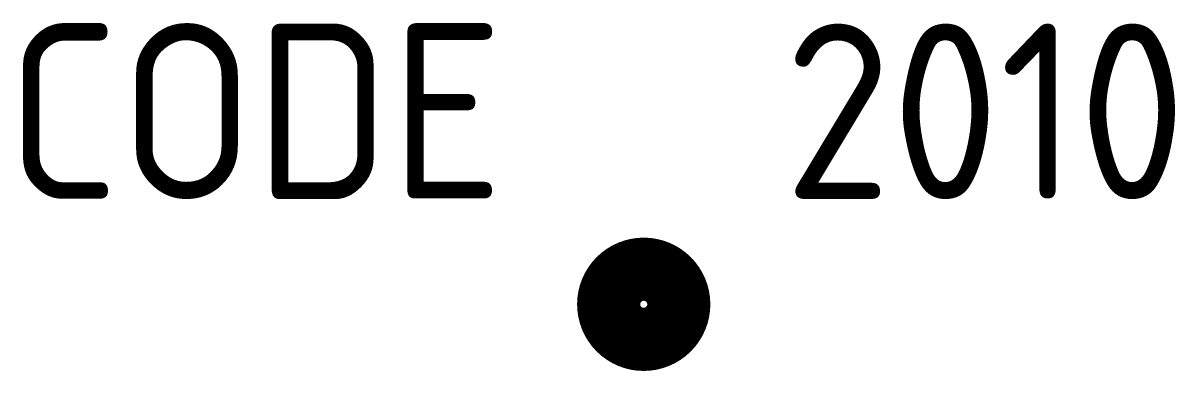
# Model space of a CAD drawing. Extents: x -8.8 to 7.6, y -0.9 to 4.
import ezdxf
from ezdxf.enums import TextEntityAlignment as Align

# ---------------------------------------------------------------- set-up
doc = ezdxf.new("R2010")
doc.units = 0
doc.header["$LTSCALE"] = 10
doc.header["$MEASUREMENT"] = 0
doc.layers.get('0').update_dxf_attribs({"linetype": 'CONTINUOUS'})
doc.layers.add('TKST2', color=2, linetype='CONTINUOUS')
doc.layers.add('TKST3', color=1, linetype='CONTINUOUS')
doc.styles.get("Standard").update_dxf_attribs({"font": 'ISO8'})

msp = doc.modelspace()

# ---------------------------------------------------------------- linework, layer by layer
msp.add_lwpolyline([(0.5, 0, 0.9, 0.9, 1), (-0.5, 0, 0.9, 0.9, 1)], format="xyseb", close=True)

# ---------------------------------------------------------------- texts
at = {"layer": 'TKST2'}
msp.add_attdef('2010', (2, 1.5), ': ', height=2.5, dxfattribs=at)
at = {"layer": 'TKST3'}
msp.add_attdef('CODE', text='-X', height=2.5, dxfattribs=at).set_placement((-2, 1.5), align=Align.RIGHT)

doc.saveas('drawing.dxf')
